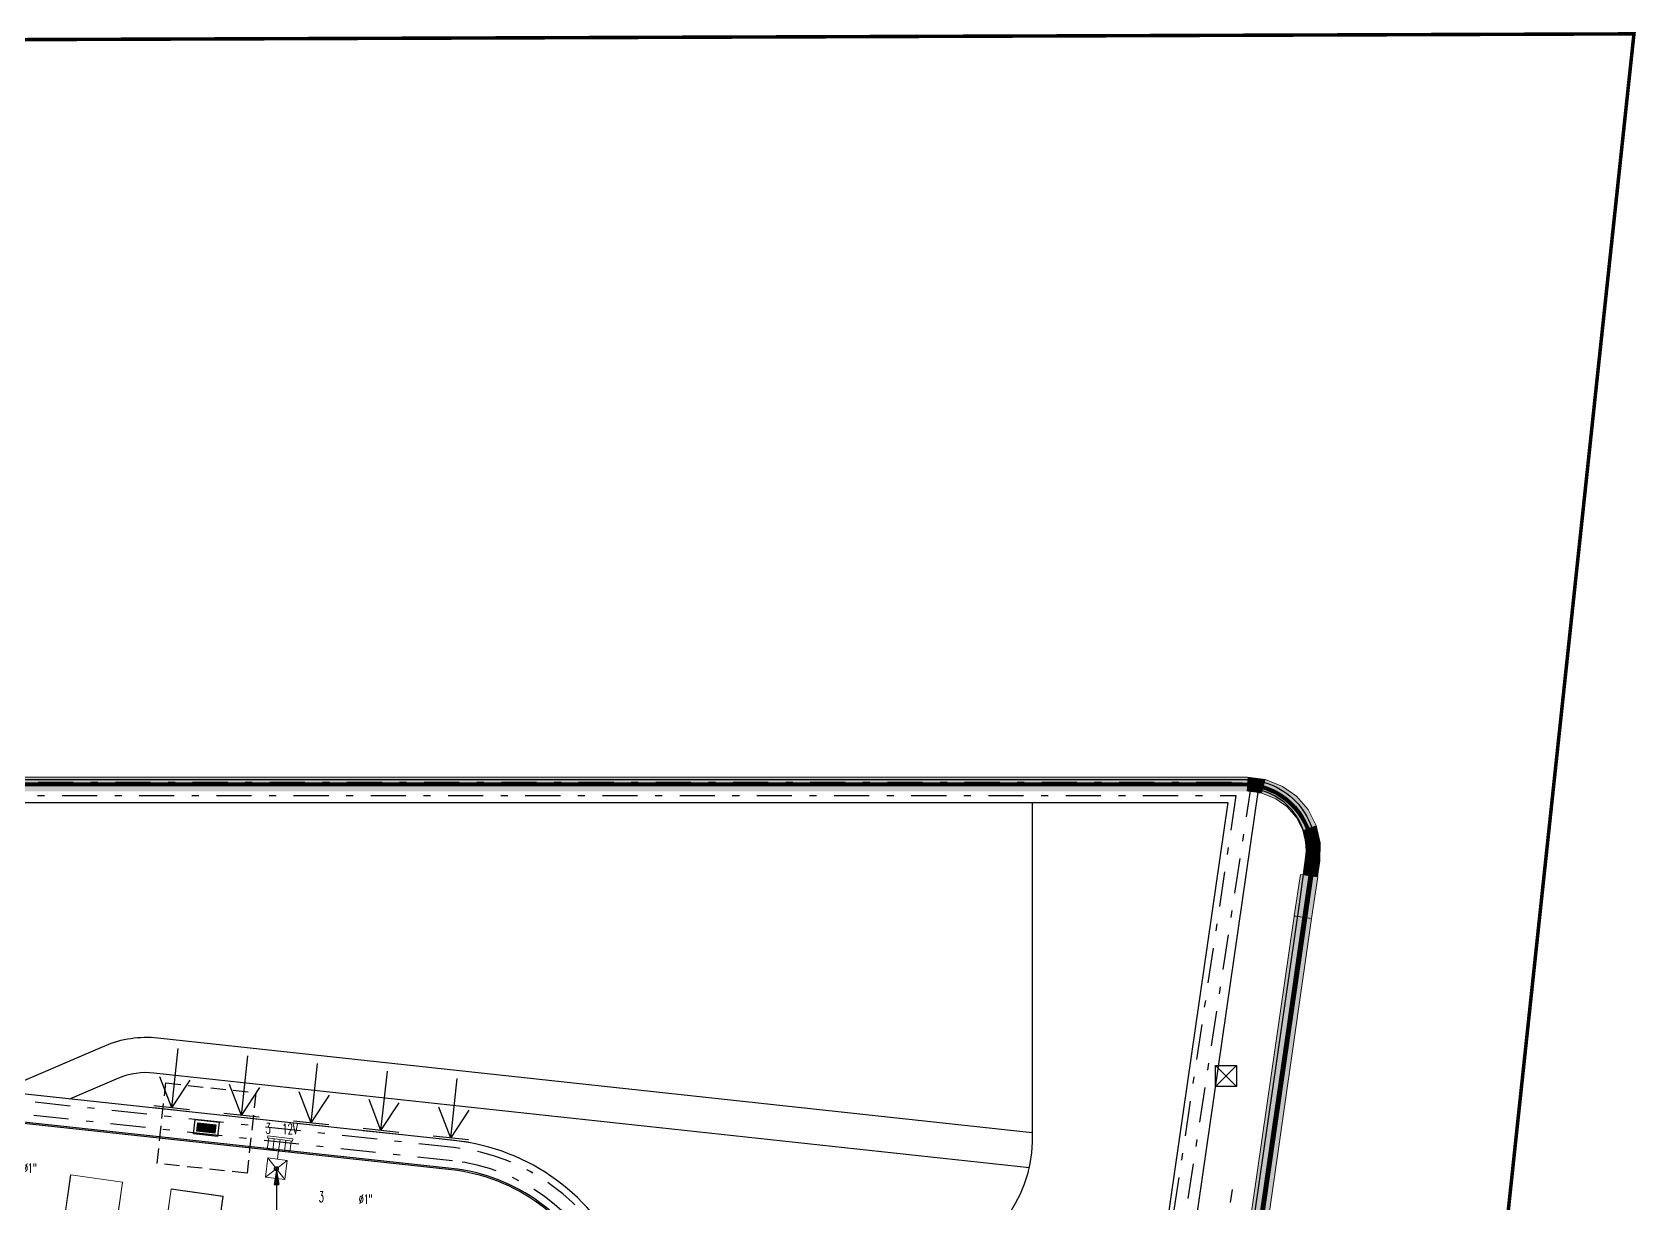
# Model space of a CAD drawing. Extents: x -14.2 to 52.3, y 3.7 to 90.9.
# Drawn here: x 29.48 to 52.33, y 36.72 to 53.4 of the extents above; entities that cross this region are included whole.
import ezdxf
from ezdxf.enums import TextEntityAlignment as Align

# ---------------------------------------------------------------- set-up
doc = ezdxf.new("R2010")
doc.units = 0
for name, pattern in [('DASHDOT', [1, 0.5, -0.25, 0, -0.25]), ('limpo_PINI-PSG-PE-0102-LAZ-R00$0$DASHDOT', [1, 0.5, -0.25, 0, -0.25]), ('limpo_PINI-PSG-PE-0102-LAZ-R00$0$HIDDEN', [0.375, 0.25, -0.125]), ('limpo_PINI-PSG-PE-0102-LAZ-R00$0$TELEFONE_TETO', [1.04, 0.6, -0.1, 0.07, -0.1, 0.07, -0.1])]:
    doc.linetypes.add(name, pattern=pattern)
for name, color, linetype in [('CONTROL', 15, 'DASHDOT'), ('limpo_PINI-PSG-PE-0102-LAZ-R00$0$E-TOMADAS', 1, 'Continuous'), ('limpo_PINI-PSG-PE-0102-LAZ-R00$0$INDICACAO_CIRCUITO_FIA', 253, 'Continuous'), ('limpo_PINI-PSG-PE-0102-LAZ-R00$0$INDICACAO_DIAM_TUBULACAO', 253, 'Continuous'), ('limpo_PINI-PSG-PE-0102-LAZ-R00$0$LUMINÁRIAS', 1, 'Continuous'), ('limpo_PINI-PSG-PE-0102-LAZ-R00$0$PA_EQUI', 1, 'Continuous'), ('limpo_PINI-PSG-PE-0102-LAZ-R00$0$PA_EXTE_1', 1, 'Continuous'), ('limpo_PINI-PSG-PE-0102-LAZ-R00$0$PA_EXTE_2', 2, 'Continuous'), ('limpo_PINI-PSG-PE-0102-LAZ-R00$0$PA_EXTE_3', 3, 'Continuous'), ('limpo_PINI-PSG-PE-0102-LAZ-R00$0$PA_HIDR', 162, 'Continuous'), ('limpo_PINI-PSG-PE-0102-LAZ-R00$0$PA_INST_HIDR', 162, 'Continuous'), ('limpo_PINI-PSG-PE-0102-LAZ-R00$0$PA_LIMI_TER', 32, 'limpo_PINI-PSG-PE-0102-LAZ-R00$0$DASHDOT'), ('limpo_PINI-PSG-PE-0102-LAZ-R00$0$PA_MOBI', 1, 'Continuous'), ('limpo_PINI-PSG-PE-0102-LAZ-R00$0$PA_PROJ_I', 2, 'limpo_PINI-PSG-PE-0102-LAZ-R00$0$DASHDOT'), ('limpo_PINI-PSG-PE-0102-LAZ-R00$0$QUADROS', 1, 'Continuous'), ('limpo_PINI-PSG-PE-0102-LAZ-R00$0$XR_ARQT', 7, 'Continuous'), ('limpo_PINI-PSG-PE-0102-LAZ-R00$0$XR_ELET', 31, 'Continuous'), ('XR_ARQT', 7, 'Continuous')]:
    doc.layers.add(name, color=color, linetype=linetype)
for name, color, linetype, lineweight in [('limpo_PINI-PSG-PE-0102-LAZ-R00$0$A-GLAZ-CURT', 52, 'Continuous', 5), ('limpo_PINI-PSG-PE-0102-LAZ-R00$0$A-WALL', 1, 'Continuous', 5), ('limpo_PINI-PSG-PE-0102-LAZ-R00$0$S-BEAM', 12, 'Continuous', 5), ('limpo_PINI-PSG-PE-0102-LAZ-R00$0$S-COLS', 52, 'Continuous', 5)]:
    doc.layers.add(name, color=color, linetype=linetype, lineweight=lineweight)
doc.layers.add('limpo_PINI-PSG-PE-0102-LAZ-R00$0$PA_VIEW', color=1, linetype='Continuous', plot=False)
doc.styles.add('limpo_PINI-PSG-PE-0102-LAZ-R00$0$RomanS', font='romans__.ttf', dxfattribs={"width": 1.25, "height": 0.0375})

# ---------------------------------------------------------------- blocks, each defined once
blk = doc.blocks.new('limpo_PINI-PSG-PE-0102-LAZ-R00$0$SBEHJAT5')
for p, q in [((0, 2.54), (0, -2.54)), ((0.3, 2.54), (0.3, -2.54)), ((0.3, 0), (4.51, 2.17)), ((0.3, 0), (8.81, 0)), ((0.3, 0), (4.51, -2.17))]:
    blk.add_line(p, q)
blk = doc.blocks.new('limpo_PINI-PSG-PE-0102-LAZ-R00$0$A$C40715196')
at = {"lineweight": 13}
for points in [[(0, 0), (-0.2, 0), (-0.3, 0)], [(-0.3, -74.4), (-0.3, 0)], [(0, 0), (0, 0.2), (0, 0.3)], [(0, 0.3), (136.4, 0.3)], [(136.4, 0), (0, 0)], [(0, 0), (0, -74.4)], [(136.4, 0.3), (136.6, 0.2), (136.6, 0)], [(136.4, 0.3), (136.4, 0.2), (136.4, 0)], [(136.4, 0.3), (138.3, 0.3)], [(136.6, 0), (136.5, 0), (136.4, 0)], [(136.4, -74.4), (136.4, 0)], [(138.6, 0), (136.6, 0)], [(136.6, 0), (136.6, -74.4)], [(138.3, 0.3), (138.5, 0.2), (138.6, 0)], [(138.3, 0.3), (142.5, 0.3)], [(142.2, 0), (138.6, 0)], [(138.6, 0), (138.6, 0), (138.6, 0)], [(138.6, -74.4), (138.6, 0)], [(138.6, -74.4), (138.6, 0)], [(142.2, 0), (142.2, 0), (142.3, 0)], [(142.2, 0), (142.2, -74.4)], [(142.3, 0), (142.3, 0.2), (142.5, 0.3)], [(144.2, 0), (142.3, 0)], [(142.3, 0), (142.3, -74.4)], [(142.5, 0.3), (144.5, 0.3)], [(144.2, 0), (144.3, 0.2), (144.5, 0.3)], [(144.2, 0), (144.3, 0), (144.5, 0)], [(144.2, -74.4), (144.2, 0)], [(144.5, 0), (144.5, 0.2), (144.5, 0.3)], [(144.5, 0.3), (209.4, 0.3)], [(144.5, 0), (144.5, -74.4)], [(209.4, 0), (144.5, 0)], [(209.4, 0.3), (209.4, 0.2), (209.4, 0)], [(209.4, 0), (209.6, 0), (209.7, 0)], [(209.4, -74.4), (209.4, 0)], [(209.7, 0), (209.7, -74.4)], [(140.5, -1.2), (140.6, -0.9), (140.8, -0.7), (141.1, -0.6)], [(140.5, -1.2), (140.7, -1.2), (140.8, -1.2)], [(140.5, -73.2), (140.5, -1.2)], [(141.1, -0.8), (140.9, -0.8), (140.8, -1), (140.8, -1.2)], [(141.7, -2.5), (140.8, -1.2)], [(140.8, -1.2), (140.8, -73.2)], [(141.1, -0.6), (141.1, -0.7), (141.1, -0.8)], [(141.1, -0.6), (142.2, -0.6)], [(142.2, -0.8), (141.1, -0.8)], [(141.1, -0.8), (141.9, -1.9)], [(141.2, -14.4), (141.2, -14), (141.4, -13.6), (141.7, -13.5)], [(141.2, -14.4), (141.2, -14.3), (141.2, -14.3), (141.2, -14.2), (141.2, -14.2), (141.2, -14.1), (141.3, -14.1), (141.3, -14), (141.3, -14), (141.3, -13.9), (141.4, -13.9), (141.4, -13.9), (141.4, -13.8), (141.4, -13.8), (141.4, -13.8), (141.5, -13.8), (141.5, -13.8), (141.5, -13.8), (141.5, -13.8)], [(141.7, -14.3), (141.2, -14.3)], [(141.2, -14.3), (141.4, -14.3)], [(141.2, -14.4), (141.2, -14.4), (141.2, -14.4)], [(141.2, -24.2), (141.2, -14.4)], [(141.2, -24.2), (141.2, -14.4)], [(141.6, -14.5), (141.2, -14.6)], [(141.6, -14.5), (141.5, -14.4), (141.4, -14.3)], [(141.4, -14.3), (141.7, -14.3)], [(141.5, -13.8), (141.6, -13.7), (141.7, -13.6)], [(141.7, -13.8), (141.5, -13.8)], [(141.7, -14.5), (141.6, -14.5)], [(141.6, -24), (141.6, -14.5)], [(141.7, -2.1), (141.8, -2.1), (142, -2.1)], [(141.7, -2.1), (141.7, -72.3)], [(142, -1.8), (142, -1.9), (142, -2.1)], [(142.2, -1.8), (142, -1.8)], [(142.2, -2.1), (142, -2.1)], [(142, -2.1), (142, -72.3)], [(141.2, -24), (141.6, -24)], [(141.2, -24.2), (141.2, -24.2), (141.2, -24.2)], [(141.2, -24.2), (141.7, -24.2)], [(141.7, -25), (141.4, -24.9), (141.2, -24.6), (141.2, -24.2)], [(141.4, -24.2), (141.2, -24.2)], [(141.5, -24.7), (141.5, -24.7), (141.5, -24.7), (141.4, -24.7), (141.4, -24.7), (141.4, -24.7), (141.4, -24.7), (141.4, -24.6), (141.3, -24.6), (141.3, -24.6), (141.3, -24.5), (141.3, -24.5), (141.3, -24.4), (141.2, -24.4), (141.2, -24.3), (141.2, -24.3), (141.2, -24.2), (141.2, -24.2), (141.2, -24.2)], [(141.2, -28.7), (141.2, -28.3), (141.4, -28), (141.7, -27.9)], [(141.2, -28.7), (141.2, -28.7), (141.2, -28.7), (141.2, -28.6), (141.2, -28.6), (141.2, -28.5), (141.3, -28.5), (141.3, -28.4), (141.3, -28.4), (141.3, -28.3), (141.4, -28.3), (141.4, -28.2), (141.4, -28.2), (141.4, -28.2), (141.4, -28.2), (141.5, -28.2), (141.5, -28.2), (141.5, -28.2), (141.5, -28.2)], [(141.2, -28.7), (141.2, -28.7), (141.2, -28.7)], [(141.7, -28.7), (141.2, -28.7)], [(141.2, -45.7), (141.2, -28.7)], [(141.2, -45.7), (141.2, -28.7)], [(141.2, -45.7), (141.2, -45.7), (141.2, -45.7)], [(141.7, -45.7), (141.2, -45.7)], [(141.2, -45.7), (141.2, -46.1), (141.4, -46.4), (141.7, -46.5)], [(141.5, -46.2), (141.5, -46.2), (141.5, -46.2), (141.4, -46.2), (141.4, -46.2), (141.4, -46.2), (141.4, -46.2), (141.4, -46.1), (141.3, -46.1), (141.3, -46.1), (141.3, -46), (141.3, -46), (141.3, -45.9), (141.2, -45.9), (141.2, -45.8), (141.2, -45.8), (141.2, -45.7), (141.2, -45.7), (141.2, -45.7)], [(141.4, -24.2), (141.5, -24.1), (141.6, -24)], [(141.7, -24.2), (141.4, -24.2)], [(141.7, -24.9), (141.6, -24.8), (141.5, -24.7)], [(141.5, -24.7), (141.7, -24.7)], [(141.5, -28.2), (141.6, -28.1), (141.7, -28)], [(141.7, -28.2), (141.5, -28.2)], [(141.6, -24), (141.7, -24)], [(141.7, -49.4), (141.4, -49.5), (141.2, -49.8), (141.2, -50.2)], [(141.2, -50.2), (141.2, -50.2), (141.2, -50.2), (141.2, -50.1), (141.2, -50.1), (141.2, -50), (141.3, -50), (141.3, -49.9), (141.3, -49.9), (141.3, -49.8), (141.4, -49.8), (141.4, -49.8), (141.4, -49.7), (141.4, -49.7), (141.4, -49.7), (141.5, -49.7), (141.5, -49.7), (141.5, -49.7), (141.5, -49.7)], [(141.2, -50.2), (141.2, -50.2), (141.2, -50.2)], [(141.2, -50.2), (141.7, -50.2)], [(141.2, -50.2), (141.2, -60)], [(141.4, -50.2), (141.2, -50.2)], [(141.2, -60), (141.2, -50.2)], [(141.2, -50.4), (141.6, -50.4)], [(141.6, -59.9), (141.2, -59.8)], [(141.2, -60), (141.2, -60), (141.2, -60)], [(141.2, -60), (141.2, -60.4), (141.4, -60.8), (141.7, -60.9)], [(141.5, -60.6), (141.5, -60.6), (141.5, -60.6), (141.4, -60.6), (141.4, -60.6), (141.4, -60.6), (141.4, -60.5), (141.4, -60.5), (141.3, -60.5), (141.3, -60.4), (141.3, -60.4), (141.3, -60.4), (141.3, -60.3), (141.2, -60.2), (141.2, -60.2), (141.2, -60.1), (141.2, -60.1), (141.2, -60.1), (141.2, -60)], [(141.7, -60.1), (141.2, -60.1)], [(141.2, -60.1), (141.4, -60.1)], [(141.4, -50.2), (141.5, -50.3), (141.6, -50.4)], [(141.7, -50.2), (141.4, -50.2)], [(141.6, -59.9), (141.5, -60), (141.4, -60.1)], [(141.4, -60.1), (141.7, -60.1)], [(141.5, -46.2), (141.6, -46.3), (141.7, -46.4)], [(141.7, -46.2), (141.5, -46.2)], [(141.7, -49.5), (141.6, -49.6), (141.5, -49.7)], [(141.5, -49.7), (141.7, -49.7)], [(141.5, -60.6), (141.6, -60.7), (141.7, -60.8)], [(141.7, -60.6), (141.5, -60.6)], [(141.6, -50.4), (141.7, -50.4)], [(141.6, -50.4), (141.6, -59.9)], [(141.7, -59.9), (141.6, -59.9)], [(0, -74.4), (-0.2, -74.4), (-0.3, -74.4)], [(0, -74.7), (0, -74.6), (0, -74.4)], [(0, -74.4), (136.4, -74.4)], [(136.4, -74.7), (0, -74.7)], [(136.6, -74.4), (136.6, -74.6), (136.4, -74.7)], [(136.4, -74.4), (136.4, -74.6), (136.4, -74.7)], [(136.6, -74.4), (136.5, -74.4), (136.4, -74.4)], [(138.3, -74.7), (136.4, -74.7)], [(136.6, -74.4), (138.6, -74.4)], [(138.6, -74.4), (138.5, -74.6), (138.3, -74.7)], [(138.3, -74.7), (142.5, -74.7)], [(142.2, -74.4), (138.6, -74.4)], [(138.6, -74.4), (138.6, -74.4), (138.6, -74.4)], [(140.5, -73.2), (140.7, -73.2), (140.8, -73.2)], [(140.5, -73.2), (140.6, -73.5), (140.8, -73.7), (141.1, -73.8)], [(141.7, -71.9), (140.8, -73.2)], [(141.1, -73.6), (140.9, -73.6), (140.8, -73.4), (140.8, -73.2)], [(141.1, -73.6), (141.9, -72.5)], [(141.1, -73.8), (141.1, -73.7), (141.1, -73.6)], [(142.2, -73.6), (141.1, -73.6)], [(141.1, -73.8), (142.2, -73.8)], [(141.7, -72.3), (141.8, -72.3), (142, -72.3)], [(142, -72.6), (142, -72.5), (142, -72.3)], [(142.2, -72.3), (142, -72.3)], [(142, -72.6), (142.2, -72.6)], [(142.2, -74.4), (142.2, -74.4), (142.3, -74.4)], [(142.5, -74.7), (142.3, -74.6), (142.3, -74.4)], [(142.3, -74.4), (144.2, -74.4)], [(144.5, -74.7), (142.5, -74.7)], [(144.2, -74.4), (144.3, -74.4), (144.5, -74.4)], [(144.5, -74.7), (144.3, -74.6), (144.2, -74.4)], [(144.5, -74.7), (144.5, -74.6), (144.5, -74.4)], [(144.5, -74.4), (209.4, -74.4)], [(209.4, -74.7), (144.5, -74.7)], [(209.4, -74.4), (209.6, -74.4), (209.7, -74.4)], [(209.4, -74.4), (209.4, -74.6), (209.4, -74.7)]]:
    blk.add_lwpolyline(points, dxfattribs=at)
for points in [[(0, 0.3), (-0.2, 0.3), (-0.3, 0.2), (-0.3, 0)], [(138.6, 0), (138.6, 0.2), (138.5, 0.3), (138.3, 0.3)], [(142.5, 0.3), (142.4, 0.3), (142.2, 0.2), (142.2, 0)], [(209.7, 0), (209.7, 0.2), (209.6, 0.3), (209.4, 0.3)], [(142, -1.8), (141.8, -1.8), (141.7, -2), (141.7, -2.1)], [(-0.3, -74.4), (-0.3, -74.6), (-0.2, -74.7), (0, -74.7)], [(138.3, -74.7), (138.5, -74.7), (138.6, -74.6), (138.6, -74.4)], [(141.7, -72.3), (141.7, -72.4), (141.8, -72.6), (142, -72.6)], [(142.2, -74.4), (142.2, -74.6), (142.4, -74.7), (142.5, -74.7)], [(209.4, -74.7), (209.6, -74.7), (209.7, -74.6), (209.7, -74.4)]]:
    blk.add_open_spline(points, degree=3, dxfattribs=at)
blk = doc.blocks.new('limpo_PINI-PSG-PE-0102-LAZ-R00$0$PINI-EST-PE-1101-TQR-R20_rvt-1-5PPE_008_LAZER__P_A_0_09_')
at = {"layer": 'limpo_PINI-PSG-PE-0102-LAZ-R00$0$S-BEAM'}
h = blk.add_hatch(color=50, dxfattribs=at)
h.paths.add_polyline_path([(36620, 18460), (37086, 18460), (37086, 18537), (-15140, 18537), (-15238, 18533), (-15331, 18494), (-15322, 18464), (-15335, 18460), (-6270, 18460), (-6270, 18503), (-6220, 18503), (-6220, 18460), (32600, 18460)])
h.paths.add_polyline_path([(-15199, 18550), (-15129, 18552), (-15151, 18552), (-15199, 18550)])
h.paths.add_polyline_path([(37073, 18582), (37086, 18582), (37086, 18660), (-14942, 18660), (-15123, 18582), (36620, 18582)])
h = blk.add_hatch(color=50, dxfattribs=at)
h.paths.add_polyline_path([(37086, 18460), (38382, 18460), (38387, 18534), (38323, 18537), (37086, 18537)])
h.paths.add_polyline_path([(38387, 18549), (38387, 18549), (38323, 18553), (38323, 18552), (38382, 18549)])
h.paths.add_polyline_path([(38389, 18579), (38395, 18660), (37086, 18660), (37086, 18582), (38323, 18582), (38382, 18579)])
h = blk.add_hatch(color=50, dxfattribs=at)
h.paths.add_polyline_path([(38598, 18432), (38613, 18492), (38534, 18514), (38433, 18531), (38387, 18534), (38382, 18460), (38538, 18440)])
h.paths.add_polyline_path([(38617, 18507), (38617, 18507), (38538, 18529), (38433, 18546), (38436, 18546), (38548, 18526), (38603, 18511)])
h.paths.add_polyline_path([(38625, 18536), (38649, 18627), (38395, 18660), (38389, 18579), (38436, 18576), (38541, 18559), (38604, 18542)])
h = blk.add_hatch(color=50, dxfattribs=at)
h.paths.add_polyline_path([(38796, 18353), (38822, 18400), (38749, 18440), (38647, 18482), (38613, 18492), (38598, 18432), (38755, 18369)])
h.paths.add_polyline_path([(38829, 18413), (38829, 18413), (38749, 18456), (38647, 18498), (38657, 18494), (38762, 18450), (38779, 18440)])
h.paths.add_polyline_path([(38843, 18440), (38892, 18530), (38649, 18627), (38625, 18536), (38637, 18533), (38736, 18496), (38831, 18448), (38843, 18440)])
h = blk.add_hatch(color=50, dxfattribs=at)
h.paths.add_polyline_path([(38954, 18242), (38985, 18277), (38933, 18324), (38839, 18390), (38821, 18400), (38796, 18353), (38953, 18243)])
h.paths.add_polyline_path([(38996, 18288), (38996, 18288), (38944, 18335), (38853, 18400), (38853, 18400), (38944, 18335), (38965, 18316)])
h.paths.add_polyline_path([(39016, 18311), (39089, 18392), (38892, 18530), (38843, 18440), (38924, 18387), (39003, 18324), (39011, 18316)])
h = blk.add_hatch(color=50, dxfattribs=at)
h.paths.add_polyline_path([(39089, 18087), (39127, 18113), (39089, 18167), (39016, 18250), (38985, 18277), (38954, 18242), (39079, 18099)])
h.paths.add_polyline_path([(39140, 18122), (39140, 18122), (39101, 18177), (39027, 18260), (39027, 18260), (39101, 18177), (39132, 18133)])
h.paths.add_polyline_path([(39165, 18139), (39256, 18200), (39089, 18392), (39016, 18311), (39079, 18249), (39146, 18167), (39153, 18157)])
h = blk.add_hatch(color=50, dxfattribs=at)
h.paths.add_polyline_path([(39181, 17905), (39229, 17923), (39202, 17988), (39152, 18079), (39127, 18113), (39089, 18087), (39178, 17911)])
h.paths.add_polyline_path([(39244, 17928), (39244, 17928), (39215, 17994), (39165, 18086), (39165, 18086), (39222, 17981), (39232, 17955)])
h.paths.add_polyline_path([(39272, 17938), (39370, 17974), (39256, 18200), (39165, 18138), (39205, 18077), (39254, 17985), (39261, 17965)])
h = blk.add_hatch(color=50, dxfattribs=at)
h.paths.add_polyline_path([(39227, 17704), (39288, 17711), (39275, 17780), (39245, 17884), (39229, 17923), (39181, 17905), (39211, 17773)])
h.paths.add_polyline_path([(39303, 17712), (39303, 17712), (39291, 17780), (39259, 17889), (39263, 17880), (39292, 17773)])
h.paths.add_polyline_path([(39333, 17715), (39428, 17725), (39370, 17974), (39272, 17938), (39293, 17886), (39322, 17776), (39323, 17773)])
h = blk.add_hatch(color=50, dxfattribs=at)
h.paths.add_polyline_path([(39422, 17470), (39428, 17725), (39333, 17715), (39338, 17688), (39345, 17598), (39344, 17502), (39341, 17476), (39344, 17476)])
h.paths.add_polyline_path([(39312, 17479), (39314, 17509), (39314, 17606), (39306, 17694), (39308, 17686), (39315, 17598), (39314, 17502), (39312, 17479)])
h.paths.add_polyline_path([(39297, 17480), (39300, 17509), (39300, 17605), (39292, 17691), (39288, 17711), (39227, 17704), (39223, 17486), (39291, 17481)])
h = blk.add_hatch(color=50, dxfattribs=at)
h.paths.add_polyline_path([(39389, 17242), (39422, 17470), (39341, 17476), (39335, 17414), (39312, 17253), (39344, 17249)])
h.paths.add_polyline_path([(39282, 17258), (39306, 17420), (39305, 17416), (39282, 17258)])
h.paths.add_polyline_path([(39268, 17260), (39290, 17418), (39213, 17418), (39191, 17271)])
h.paths.add_polyline_path([(39290, 17418), (39291, 17420), (39297, 17480), (39223, 17486), (39213, 17418), (39290, 17418)])
h = blk.add_hatch(color=10, dxfattribs=at)
h.paths.add_polyline_path([(37780, 6075), (39307, 16647), (39226, 16659), (37699, 6087), (37727, 6083)])
h.paths.add_polyline_path([(37655, 6093), (39182, 16665), (39060, 16683), (37533, 6111), (37533, 6111)])
at = {"layer": 'limpo_PINI-PSG-PE-0102-LAZ-R00$0$S-COLS'}
h = blk.add_hatch(color=10, dxfattribs=at)
h.paths.add_polyline_path([(39307, 16648), (39393, 17242), (39312, 17253), (39226, 16660), (39306, 16648)])
h.paths.add_polyline_path([(39182, 16666), (39268, 17260), (39146, 17277), (39060, 16684), (39142, 16672)])
at = {"layer": 'limpo_PINI-PSG-PE-0102-LAZ-R00$0$S-BEAM', "color": 55, "lineweight": 18}
for p, q in [((37086, 18660), (-14942, 18660)), ((38395, 18660), (37086, 18660)), ((38649, 18627), (38395, 18660)), ((38892, 18530), (38649, 18627)), ((39089, 18392), (38892, 18530)), ((38538, 18440), (38598, 18432)), ((38598, 18432), (38796, 18353)), ((38796, 18353), (38954, 18242)), ((39256, 18200), (39089, 18392)), ((38954, 18242), (39089, 18087)), ((39089, 18087), (39181, 17905)), ((39370, 17974), (39256, 18200)), ((39181, 17905), (39227, 17704)), ((39428, 17725), (39370, 17974)), ((39227, 17704), (39223, 17486)), ((39422, 17470), (39428, 17725)), ((39223, 17486), (39191, 17271)), ((39389, 17242), (39422, 17470)), ((39191, 17271), (39268, 17260)), ((39312, 17253), (39389, 17242)), ((39060, 16683), (37533, 6111)), ((39182, 16665), (39060, 16683)), ((37780, 6075), (39307, 16647)), ((39307, 16647), (39226, 16659))]:
    blk.add_line(p, q, dxfattribs=at)
at = {"layer": 'limpo_PINI-PSG-PE-0102-LAZ-R00$0$S-COLS', "lineweight": 18}
for p, q in [((39060, 16684), (39146, 17277)), ((39060, 16684), (39146, 17277)), ((39060, 16684), (39146, 17277)), ((39060, 16684), (39146, 17277)), ((39146, 17277), (39393, 17242)), ((39146, 17277), (39393, 17242)), ((39146, 17277), (39393, 17242)), ((39146, 17277), (39393, 17242)), ((39393, 17242), (39307, 16648)), ((39393, 17242), (39307, 16648)), ((39393, 17242), (39307, 16648)), ((39393, 17242), (39307, 16648)), ((39307, 16648), (39060, 16684)), ((39307, 16648), (39060, 16684)), ((39307, 16648), (39060, 16684)), ((39307, 16648), (39060, 16684))]:
    blk.add_line(p, q, dxfattribs=at)
blk = doc.blocks.new('limpo_PINI-PSG-PE-0102-LAZ-R00$0$Parede básica _ DAA_GDC_VID_INFTY - ___-2043475-5PPE_008_LAZER__P_A_0_09_')
at = {"layer": 'limpo_PINI-PSG-PE-0102-LAZ-R00$0$A-WALL'}
for p, q in [((20823, 18568), (20823, 18582)), ((20823, 18582), (22073, 18582)), ((20823, 18537), (20823, 18552)), ((20823, 18537), (22073, 18537)), ((22073, 18582), (22073, 18568)), ((22073, 18552), (22073, 18537))]:
    blk.add_line(p, q, dxfattribs=at)
blk = doc.blocks.new('limpo_PINI-PSG-PE-0102-LAZ-R00$0$Parede básica _ DAA_GDC_VID_INFTY - ___-2043476-5PPE_008_LAZER__P_A_0_09_')
at = {"layer": 'limpo_PINI-PSG-PE-0102-LAZ-R00$0$A-WALL'}
for p, q in [((22073, 18568), (22073, 18582)), ((22073, 18582), (23323, 18582)), ((22073, 18537), (22073, 18552)), ((22073, 18537), (23323, 18537)), ((23323, 18582), (23323, 18568)), ((23323, 18552), (23323, 18537))]:
    blk.add_line(p, q, dxfattribs=at)
blk = doc.blocks.new('limpo_PINI-PSG-PE-0102-LAZ-R00$0$Parede básica _ DAA_GDC_VID_INFTY - ___-2043477-5PPE_008_LAZER__P_A_0_09_')
at = {"layer": 'limpo_PINI-PSG-PE-0102-LAZ-R00$0$A-WALL'}
for p, q in [((23323, 18568), (23323, 18582)), ((23323, 18582), (24573, 18582)), ((23323, 18537), (23323, 18552)), ((23323, 18537), (24573, 18537)), ((24573, 18582), (24573, 18568)), ((24573, 18552), (24573, 18537))]:
    blk.add_line(p, q, dxfattribs=at)
blk = doc.blocks.new('limpo_PINI-PSG-PE-0102-LAZ-R00$0$Parede básica _ DAA_GDC_VID_INFTY - ___-2043478-5PPE_008_LAZER__P_A_0_09_')
at = {"layer": 'limpo_PINI-PSG-PE-0102-LAZ-R00$0$A-WALL'}
for p, q in [((24573, 18568), (24573, 18582)), ((24573, 18582), (25823, 18582)), ((24573, 18537), (24573, 18552)), ((24573, 18537), (25823, 18537)), ((25823, 18582), (25823, 18568)), ((25823, 18552), (25823, 18537))]:
    blk.add_line(p, q, dxfattribs=at)
blk = doc.blocks.new('limpo_PINI-PSG-PE-0102-LAZ-R00$0$Parede básica _ DAA_GDC_VID_INFTY - ___-2043479-5PPE_008_LAZER__P_A_0_09_')
at = {"layer": 'limpo_PINI-PSG-PE-0102-LAZ-R00$0$A-WALL'}
for p, q in [((25823, 18568), (25823, 18582)), ((25823, 18582), (27073, 18582)), ((25823, 18537), (25823, 18552)), ((25823, 18537), (27073, 18537)), ((27073, 18582), (27073, 18568)), ((27073, 18552), (27073, 18537))]:
    blk.add_line(p, q, dxfattribs=at)
blk = doc.blocks.new('limpo_PINI-PSG-PE-0102-LAZ-R00$0$Parede básica _ DAA_GDC_VID_INFTY - ___-2043480-5PPE_008_LAZER__P_A_0_09_')
at = {"layer": 'limpo_PINI-PSG-PE-0102-LAZ-R00$0$A-WALL'}
for p, q in [((27073, 18568), (27073, 18582)), ((27073, 18582), (28323, 18582)), ((27073, 18537), (27073, 18552)), ((27073, 18537), (28323, 18537)), ((28323, 18582), (28323, 18568)), ((28323, 18552), (28323, 18537))]:
    blk.add_line(p, q, dxfattribs=at)
blk = doc.blocks.new('limpo_PINI-PSG-PE-0102-LAZ-R00$0$Parede básica _ DAA_GDC_VID_INFTY - ___-2043481-5PPE_008_LAZER__P_A_0_09_')
at = {"layer": 'limpo_PINI-PSG-PE-0102-LAZ-R00$0$A-WALL'}
for p, q in [((28323, 18568), (28323, 18582)), ((28323, 18582), (29573, 18582)), ((28323, 18537), (28323, 18552)), ((28323, 18537), (29573, 18537)), ((29573, 18582), (29573, 18568)), ((29573, 18552), (29573, 18537))]:
    blk.add_line(p, q, dxfattribs=at)
blk = doc.blocks.new('limpo_PINI-PSG-PE-0102-LAZ-R00$0$Parede básica _ DAA_GDC_VID_INFTY - ___-2043482-5PPE_008_LAZER__P_A_0_09_')
at = {"layer": 'limpo_PINI-PSG-PE-0102-LAZ-R00$0$A-WALL'}
for p, q in [((29573, 18568), (29573, 18582)), ((29573, 18582), (30823, 18582)), ((29573, 18537), (29573, 18552)), ((29573, 18537), (30823, 18537)), ((30823, 18582), (30823, 18568)), ((30823, 18552), (30823, 18537))]:
    blk.add_line(p, q, dxfattribs=at)
blk = doc.blocks.new('limpo_PINI-PSG-PE-0102-LAZ-R00$0$Parede básica _ DAA_GDC_VID_INFTY - ___-2043483-5PPE_008_LAZER__P_A_0_09_')
at = {"layer": 'limpo_PINI-PSG-PE-0102-LAZ-R00$0$A-WALL'}
for p, q in [((30823, 18568), (30823, 18582)), ((30823, 18582), (32073, 18582)), ((30823, 18537), (30823, 18552)), ((30823, 18537), (32073, 18537)), ((32073, 18582), (32073, 18568)), ((32073, 18552), (32073, 18537))]:
    blk.add_line(p, q, dxfattribs=at)
blk = doc.blocks.new('limpo_PINI-PSG-PE-0102-LAZ-R00$0$Parede básica _ DAA_GDC_VID_INFTY - ___-2043484-5PPE_008_LAZER__P_A_0_09_')
at = {"layer": 'limpo_PINI-PSG-PE-0102-LAZ-R00$0$A-WALL'}
for p, q in [((32073, 18568), (32073, 18582)), ((32073, 18582), (33323, 18582)), ((32073, 18537), (32073, 18552)), ((32073, 18537), (33323, 18537)), ((33323, 18582), (33323, 18568)), ((33323, 18552), (33323, 18537))]:
    blk.add_line(p, q, dxfattribs=at)
blk = doc.blocks.new('limpo_PINI-PSG-PE-0102-LAZ-R00$0$Parede básica _ DAA_GDC_VID_INFTY - ___-2043485-5PPE_008_LAZER__P_A_0_09_')
at = {"layer": 'limpo_PINI-PSG-PE-0102-LAZ-R00$0$A-WALL'}
for p, q in [((33323, 18568), (33323, 18582)), ((33323, 18582), (34573, 18582)), ((33323, 18537), (33323, 18552)), ((33323, 18537), (34573, 18537)), ((34573, 18582), (34573, 18568)), ((34573, 18552), (34573, 18537))]:
    blk.add_line(p, q, dxfattribs=at)
blk = doc.blocks.new('limpo_PINI-PSG-PE-0102-LAZ-R00$0$Parede básica _ DAA_GDC_VID_INFTY - ___-2043486-5PPE_008_LAZER__P_A_0_09_')
at = {"layer": 'limpo_PINI-PSG-PE-0102-LAZ-R00$0$A-WALL'}
for p, q in [((34573, 18568), (34573, 18582)), ((34573, 18582), (35823, 18582)), ((34573, 18537), (34573, 18552)), ((34573, 18537), (35823, 18537)), ((35823, 18582), (35823, 18568)), ((35823, 18552), (35823, 18537))]:
    blk.add_line(p, q, dxfattribs=at)
blk = doc.blocks.new('limpo_PINI-PSG-PE-0102-LAZ-R00$0$Parede básica _ DAA_GDC_VID_INFTY - ___-2043487-5PPE_008_LAZER__P_A_0_09_')
at = {"layer": 'limpo_PINI-PSG-PE-0102-LAZ-R00$0$A-WALL'}
for p, q in [((35823, 18568), (35823, 18582)), ((35823, 18582), (37073, 18582)), ((35823, 18537), (35823, 18552)), ((35823, 18537), (37073, 18537)), ((37073, 18582), (37073, 18568)), ((37073, 18552), (37073, 18537))]:
    blk.add_line(p, q, dxfattribs=at)
blk = doc.blocks.new('limpo_PINI-PSG-PE-0102-LAZ-R00$0$Parede básica _ DAA_GDC_VID_INFTY - ___-2044056-5PPE_008_LAZER__P_A_0_09_')
at = {"layer": 'limpo_PINI-PSG-PE-0102-LAZ-R00$0$A-WALL'}
for p, q in [((38576, 12472), (38755, 13709)), ((38621, 12465), (38799, 13702)), ((38755, 13709), (38770, 13707)), ((38784, 13704), (38799, 13702)), ((38591, 12469), (38576, 12472)), ((38621, 12465), (38606, 12467))]:
    blk.add_line(p, q, dxfattribs=at)
blk = doc.blocks.new('limpo_PINI-PSG-PE-0102-LAZ-R00$0$Parede básica _ DAA_GDC_VID_INFTY - ___-2044057-5PPE_008_LAZER__P_A_0_09_')
at = {"layer": 'limpo_PINI-PSG-PE-0102-LAZ-R00$0$A-WALL'}
for p, q in [((38755, 13709), (38933, 14946)), ((38799, 13702), (38978, 14940)), ((38933, 14946), (38948, 14944)), ((38963, 14942), (38978, 14940)), ((38770, 13707), (38755, 13709)), ((38799, 13702), (38784, 13704))]:
    blk.add_line(p, q, dxfattribs=at)
blk = doc.blocks.new('limpo_PINI-PSG-PE-0102-LAZ-R00$0$Parede básica _ DAA_GDC_VID_INFTY - ___-2044058-5PPE_008_LAZER__P_A_0_09_')
at = {"layer": 'limpo_PINI-PSG-PE-0102-LAZ-R00$0$A-WALL'}
for p, q in [((38933, 14946), (39112, 16183)), ((38978, 14940), (39157, 16177)), ((39112, 16183), (39127, 16181)), ((39142, 16179), (39157, 16177)), ((38948, 14944), (38933, 14946)), ((38978, 14940), (38963, 14942))]:
    blk.add_line(p, q, dxfattribs=at)
blk = doc.blocks.new('limpo_PINI-PSG-PE-0102-LAZ-R00$0$Parede básica _ DAA_GDC_VID_INFTY - ___-2044059-5PPE_008_LAZER__P_A_0_09_')
at = {"layer": 'limpo_PINI-PSG-PE-0102-LAZ-R00$0$A-WALL'}
for p, q in [((39112, 16183), (39291, 17420)), ((39157, 16177), (39335, 17414)), ((39127, 16181), (39112, 16183)), ((39157, 16177), (39142, 16179))]:
    blk.add_line(p, q, dxfattribs=at)
blk = doc.blocks.new('limpo_PINI-PSG-PE-0102-LAZ-R00$0$Parede básica _ DAA_GDC_VID_INFTY - ___-2045096-5PPE_008_LAZER__P_A_0_09_')
at = {"layer": 'limpo_PINI-PSG-PE-0102-LAZ-R00$0$A-WALL'}
for p, q in [((39292, 17777), (39277, 17774)), ((39321, 17784), (39306, 17780))]:
    blk.add_line(p, q, dxfattribs=at)
for radius in [1022, 977]:
    blk.add_arc((38323, 17560), radius, 12.6356, 90, dxfattribs=at)
blk = doc.blocks.new('limpo_PINI-PSG-PE-0102-LAZ-R00$0$Parede básica _ DAA_GDC_VID_INFTY - ___-2045095-5PPE_008_LAZER__P_A_0_09_')
at = {"layer": 'limpo_PINI-PSG-PE-0102-LAZ-R00$0$A-WALL'}
for p, q in [((39277, 17774), (39292, 17777)), ((39306, 17780), (39321, 17784))]:
    blk.add_line(p, q, dxfattribs=at)
for radius in [977, 1022]:
    blk.add_arc((38323, 17560), radius, 351.7808, 12.6356, dxfattribs=at)
blk = doc.blocks.new('limpo_PINI-PSG-PE-0102-LAZ-R00$0$Parede básica _ DAA_GDC_VID_INFTY - ___-2045153-5PPE_008_LAZER__P_A_0_09_')
at = {"layer": 'limpo_PINI-PSG-PE-0102-LAZ-R00$0$A-WALL'}
for p, q in [((37073, 18568), (37073, 18582)), ((37073, 18582), (38323, 18582)), ((37073, 18537), (37073, 18552)), ((37073, 18537), (38323, 18537))]:
    blk.add_line(p, q, dxfattribs=at)
blk = doc.blocks.new('limpo_PINI-PSG-PE-0102-LAZ-R00$0$A$C745163c0')
at = {"layer": 'limpo_PINI-PSG-PE-0102-LAZ-R00$0$A-WALL', "color": 170, "lineweight": 40}
for p, q in [((16393, 21083), (8893, 21083)), ((11393, 21068), (23893, 21068)), ((16393, 21068), (16393, 21083)), ((23893, 21083), (16393, 21083)), ((17643, 21068), (17643, 21083)), ((18893, 21068), (18893, 21083)), ((20143, 21068), (20143, 21083)), ((21393, 21068), (21393, 21083)), ((22643, 21068), (22643, 21083)), ((23893, 21068), (23893, 21083)), ((28893, 21083), (23893, 21083)), ((23893, 21068), (28893, 21068)), ((25143, 21068), (25143, 21083)), ((26393, 21068), (26393, 21083)), ((27643, 21068), (27643, 21083)), ((28893, 21068), (28893, 21083)), ((32643, 21083), (28893, 21083)), ((28893, 21068), (32643, 21068)), ((30143, 21068), (30143, 21083)), ((31393, 21068), (31393, 21083)), ((33612, 20292), (33626, 20295)), ((33626, 19933), (32911, 14984)), ((32926, 14982), (33641, 19931)), ((33462, 18694), (33447, 18696)), ((33283, 17457), (33268, 17459)), ((33104, 16219), (33090, 16222))]:
    blk.add_line(p, q, dxfattribs=at)
for radius, start, end in [(1007, 12.6356, 90), (992, 12.6356, 90), (992, 351.7808, 12.6356), (1008, 351.7808, 12.6356)]:
    blk.add_arc((32643, 20075), radius, start, end, dxfattribs=at)
at = {"lineweight": 5}
blk.add_blockref('limpo_PINI-PSG-PE-0102-LAZ-R00$0$PINI-EST-PE-1101-TQR-R20_rvt-1-5PPE_008_LAZER__P_A_0_09_', (-5680, 2515), dxfattribs=at)
at = {"layer": 'limpo_PINI-PSG-PE-0102-LAZ-R00$0$A-GLAZ-CURT'}
for name in ['limpo_PINI-PSG-PE-0102-LAZ-R00$0$Parede básica _ DAA_GDC_VID_INFTY - ___-2043475-5PPE_008_LAZER__P_A_0_09_', 'limpo_PINI-PSG-PE-0102-LAZ-R00$0$Parede básica _ DAA_GDC_VID_INFTY - ___-2043476-5PPE_008_LAZER__P_A_0_09_', 'limpo_PINI-PSG-PE-0102-LAZ-R00$0$Parede básica _ DAA_GDC_VID_INFTY - ___-2043477-5PPE_008_LAZER__P_A_0_09_', 'limpo_PINI-PSG-PE-0102-LAZ-R00$0$Parede básica _ DAA_GDC_VID_INFTY - ___-2043478-5PPE_008_LAZER__P_A_0_09_', 'limpo_PINI-PSG-PE-0102-LAZ-R00$0$Parede básica _ DAA_GDC_VID_INFTY - ___-2043479-5PPE_008_LAZER__P_A_0_09_', 'limpo_PINI-PSG-PE-0102-LAZ-R00$0$Parede básica _ DAA_GDC_VID_INFTY - ___-2043480-5PPE_008_LAZER__P_A_0_09_', 'limpo_PINI-PSG-PE-0102-LAZ-R00$0$Parede básica _ DAA_GDC_VID_INFTY - ___-2043481-5PPE_008_LAZER__P_A_0_09_', 'limpo_PINI-PSG-PE-0102-LAZ-R00$0$Parede básica _ DAA_GDC_VID_INFTY - ___-2043482-5PPE_008_LAZER__P_A_0_09_', 'limpo_PINI-PSG-PE-0102-LAZ-R00$0$Parede básica _ DAA_GDC_VID_INFTY - ___-2043483-5PPE_008_LAZER__P_A_0_09_', 'limpo_PINI-PSG-PE-0102-LAZ-R00$0$Parede básica _ DAA_GDC_VID_INFTY - ___-2043484-5PPE_008_LAZER__P_A_0_09_', 'limpo_PINI-PSG-PE-0102-LAZ-R00$0$Parede básica _ DAA_GDC_VID_INFTY - ___-2043485-5PPE_008_LAZER__P_A_0_09_', 'limpo_PINI-PSG-PE-0102-LAZ-R00$0$Parede básica _ DAA_GDC_VID_INFTY - ___-2043486-5PPE_008_LAZER__P_A_0_09_', 'limpo_PINI-PSG-PE-0102-LAZ-R00$0$Parede básica _ DAA_GDC_VID_INFTY - ___-2043487-5PPE_008_LAZER__P_A_0_09_', 'limpo_PINI-PSG-PE-0102-LAZ-R00$0$Parede básica _ DAA_GDC_VID_INFTY - ___-2045153-5PPE_008_LAZER__P_A_0_09_', 'limpo_PINI-PSG-PE-0102-LAZ-R00$0$Parede básica _ DAA_GDC_VID_INFTY - ___-2045096-5PPE_008_LAZER__P_A_0_09_', 'limpo_PINI-PSG-PE-0102-LAZ-R00$0$Parede básica _ DAA_GDC_VID_INFTY - ___-2045095-5PPE_008_LAZER__P_A_0_09_', 'limpo_PINI-PSG-PE-0102-LAZ-R00$0$Parede básica _ DAA_GDC_VID_INFTY - ___-2044059-5PPE_008_LAZER__P_A_0_09_', 'limpo_PINI-PSG-PE-0102-LAZ-R00$0$Parede básica _ DAA_GDC_VID_INFTY - ___-2044058-5PPE_008_LAZER__P_A_0_09_', 'limpo_PINI-PSG-PE-0102-LAZ-R00$0$Parede básica _ DAA_GDC_VID_INFTY - ___-2044057-5PPE_008_LAZER__P_A_0_09_', 'limpo_PINI-PSG-PE-0102-LAZ-R00$0$Parede básica _ DAA_GDC_VID_INFTY - ___-2044056-5PPE_008_LAZER__P_A_0_09_']:
    blk.add_blockref(name, (-5680, 2515), dxfattribs=at)
blk = doc.blocks.new('*U383', base_point=(94.904, -15.615))
at = {"layer": 'limpo_PINI-PSG-PE-0102-LAZ-R00$0$E-TOMADAS', "lineweight": 0}
for p, q in [((94.345, -15.753), (94.345, -15.476)), ((94.345, -15.753), (94.622, -15.476)), ((94.345, -15.476), (94.622, -15.753)), ((94.345, -15.476), (94.622, -15.476)), ((94.622, -15.476), (94.622, -15.753)), ((94.742, -15.485), (94.742, -15.744)), ((94.742, -15.53), (94.904, -15.53)), ((94.904, -15.453), (94.774, -15.453)), ((94.904, -15.434), (94.904, -15.796)), ((94.936, -15.434), (94.904, -15.434)), ((94.936, -15.796), (94.936, -15.434)), ((94.622, -15.753), (94.345, -15.753)), ((94.622, -15.615), (94.742, -15.615)), ((94.742, -15.615), (94.904, -15.615)), ((94.742, -15.699), (94.904, -15.699)), ((94.774, -15.776), (94.904, -15.776)), ((94.904, -15.796), (94.936, -15.796))]:
    blk.add_line(p, q, dxfattribs=at)
for centre, start, end in [((94.774, -15.485), 90, 180), ((94.774, -15.744), 180, 270)]:
    blk.add_arc(centre, 0.0323, start, end, dxfattribs=at)
blk = doc.blocks.new('*U375')
blk.add_hatch(color=256).paths.add_polyline_path([(-0.017, -0.007), (-0.146, -0.041), (-0.128, -0.081)])
for p, q in [((-0.017, -0.007), (-0.799, -0.354)), ((-0.017, -0.007), (-0.146, -0.041)), ((-0.146, -0.041), (-0.128, -0.081)), ((-0.017, -0.007), (-0.128, -0.081))]:
    blk.add_line(p, q)
blk.add_circle((0, 0), 0.0182)
blk = doc.blocks.new('limpo_PINI-PSG-PE-0102-LAZ-R00$0$A$C1A297CD0')
at = {"layer": 'limpo_PINI-PSG-PE-0102-LAZ-R00$0$LUMINÁRIAS', "rotation": 82.82619278743259}
blk.add_blockref('*U383', (20.929, 16.015), dxfattribs=at)
at = {"layer": 'limpo_PINI-PSG-PE-0102-LAZ-R00$0$QUADROS', "linetype": 'limpo_PINI-PSG-PE-0102-LAZ-R00$0$TELEFONE_TETO', "xscale": 1.5, "yscale": 1.5, "zscale": 1.5, "rotation": 66.12379924662106}
blk.add_blockref('*U375', (20.877, 15.599), dxfattribs=at)
at = {"layer": 'limpo_PINI-PSG-PE-0102-LAZ-R00$0$INDICACAO_CIRCUITO_FIA', "style": 'limpo_PINI-PSG-PE-0102-LAZ-R00$0$RomanS', "width": 0.6}
for s, p in [('3', (20.759, 16.099)), ('12V', (21.071, 16.089)), ('3', (21.518, 15.124))]:
    blk.add_text(s, height=0.15, dxfattribs=at).set_placement(p, align=Align.CENTER)
at = {"layer": 'limpo_PINI-PSG-PE-0102-LAZ-R00$0$INDICACAO_DIAM_TUBULACAO', "style": 'limpo_PINI-PSG-PE-0102-LAZ-R00$0$RomanS', "width": 0.6}
for p in [(17.267, 15.539), (22.053, 15.097)]:
    blk.add_text('%%C1"', height=0.135, dxfattribs=at).set_placement(p)
blk = doc.blocks.new('limpo_PINI-PSG-PE-0102-LAZ-R00$0$A$C542bfc4c')
blk.add_blockref('limpo_PINI-PSG-PE-0102-LAZ-R00$0$A$C1A297CD0', (0, 0))
blk = doc.blocks.new('*U389', base_point=(106.669, -32.793))
for p, q in [((106.819, -32.643), (106.519, -32.943)), ((106.519, -32.643), (106.819, -32.943))]:
    blk.add_line(p, q)
blk.add_lwpolyline([(106.519, -32.943), (106.519, -32.643), (106.819, -32.643), (106.819, -32.943)], close=True)
blk = doc.blocks.new('limpo_PINI-PSG-PE-0102-LAZ-R00$0$A$Cf52f6f8c')
at = {"layer": 'limpo_PINI-PSG-PE-0102-LAZ-R00$0$QUADROS'}
blk.add_blockref('*U389', (34.408, 16.919), dxfattribs=at)
blk = doc.blocks.new('limpo_PINI-PSG-PE-0102-LAZ-R00$0$PLACA PROF PISO')
h = blk.add_hatch(color=10)
h.dxf.hatch_style = 1
h.paths.add_polyline_path([(157.356, -53.557), (157.356, -53.707), (157.426, -53.707), (157.426, -53.557)])
at = {"color": 10}
for points in [[(157.331, -53.532), (157.451, -53.532), (157.451, -53.732), (157.331, -53.732)], [(157.356, -53.557), (157.426, -53.557), (157.426, -53.707), (157.356, -53.707)]]:
    blk.add_lwpolyline(points, close=True, dxfattribs=at)
at = {"layer": 'limpo_PINI-PSG-PE-0102-LAZ-R00$0$PA_VIEW', "color": 252, "linetype": 'limpo_PINI-PSG-PE-0102-LAZ-R00$0$HIDDEN', "ltscale": 0.5}
blk.add_lwpolyline([(157.726, -54.007), (157.056, -54.007), (157.056, -53.257), (157.726, -53.257)], close=True, dxfattribs=at)
blk = doc.blocks.new('limpo_PINI-PSG-PE-0102-LAZ-R00')
at = {"layer": 'limpo_PINI-PSG-PE-0102-LAZ-R00$0$XR_ARQT', "xscale": 0.001000000000038553, "yscale": 0.001000000000038553, "zscale": 0.001000000000038553}
blk.add_blockref('limpo_PINI-PSG-PE-0102-LAZ-R00$0$A$C745163c0', (14.124, 21.592), dxfattribs=at)
at = {"layer": 'limpo_PINI-PSG-PE-0102-LAZ-R00$0$PA_EXTE_1'}
for points in [[(-6.797, 42.735), (46.794, 42.735, -0.456882), (47.794, 41.581), (42.795, 6.973, -0.372795), (41.484, 5.837), (17.261, 5.837)], [(-6.797, 42.685), (46.794, 42.685, -0.456882), (47.744, 41.588), (42.746, 6.98, -0.372795), (41.484, 5.887), (17.261, 5.887)], [(29.046, 38.295), (30.559, 38.943, -0.128874), (31.311, 39.056), (43.769, 37.709)], [(30.06, 38.185), (30.756, 38.484, -0.128874), (31.257, 38.559), (43.731, 37.21, -0.268396)]]:
    blk.add_lwpolyline(points, format="xyb", dxfattribs=at)
at = {"layer": 'limpo_PINI-PSG-PE-0102-LAZ-R00$0$PA_EXTE_2'}
blk.add_lwpolyline([(43.769, 42.407), (43.769, 37.576, -0.333252), (42.356, 35.78), (38.69, 34.168)], format="xyb", dxfattribs=at)
at = {"layer": 'limpo_PINI-PSG-PE-0102-LAZ-R00$0$PA_EXTE_3'}
blk.add_lwpolyline([(42.671, 6.991), (47.578, 40.958), (47.669, 41.63, 0.389373), (46.988, 42.589), (44.426, 24.852), (44.228, 24.884), (42.378, 14.127), (42.526, 14.123), (41.682, 8.274, -0.372795), (40.138, 6.937), (32.643, 7.072), (16.423, 7.072), (16.423, 5.962), (41.481, 5.962, 0.373473)], format="xyb", close=True, dxfattribs=at)
blk.add_lwpolyline([(46.557, 42.407), (44.005, 24.766), (40.034, 24.766), (40.033, 26.64), (38.652, 29.782), (40.3, 30.506), (37.964, 35.817, 0.268396), (35.541, 37.593), (20.318, 39.238, 0.074215), (17.368, 39.119), (10.971, 37.898, -0.311638), (7.853, 39.274), (5.926, 42.41), (46.557, 42.407)], format="xyb", dxfattribs=at)
at = {"layer": 'limpo_PINI-PSG-PE-0102-LAZ-R00$0$PA_INST_HIDR'}
for points in [[(38.117, 30.005), (39.746, 30.722), (37.58, 35.648, 0.268396), (35.495, 37.175), (20.273, 38.821, 0.074215), (17.446, 38.706), (11.05, 37.485, -0.311638), (7.495, 39.054), (5.316, 42.6)], [(38.125, 29.987), (39.773, 30.711), (37.598, 35.656, 0.268396), (35.498, 37.195), (20.275, 38.841, 0.074215), (17.443, 38.726), (11.046, 37.505, -0.311638), (7.512, 39.065), (5.333, 42.61)]]:
    blk.add_lwpolyline(points, format="xyb", dxfattribs=at)
at = {"layer": 'limpo_PINI-PSG-PE-0102-LAZ-R00$0$PA_LIMI_TER', "const_width": 0.05, "flags": 128}
blk.add_lwpolyline([(0.497, 4.366), (45.476, 3.67), (49.077, 28.957), (49.729, 28.889), (52.343, 53.357), (-10.257, 53.134), (-13.381, 28.511), (2.923, 25.662)], close=True, dxfattribs=at)
at = {"layer": 'limpo_PINI-PSG-PE-0102-LAZ-R00$0$PA_PROJ_I'}
for points in [[(46.892, 42.697), (44.108, 24.447), (39.743, 24.447), (39.743, 26.579), (38.27, 29.93), (39.918, 30.655), (37.699, 35.701, 0.268396), (35.509, 37.304), (20.286, 38.95, 0.074215), (17.422, 38.834), (11.026, 37.613, -0.311638), (7.606, 39.122), (5.407, 42.7)], [(46.673, 42.507), (43.998, 24.637), (39.933, 24.637), (39.933, 26.619), (38.52, 29.833), (40.168, 30.557), (37.873, 35.777, 0.268396), (35.53, 37.493), (20.307, 39.139, 0.074215), (17.386, 39.021), (10.99, 37.8, -0.311638), (7.768, 39.222), (5.747, 42.51)]]:
    blk.add_lwpolyline(points, format="xyb", close=True, dxfattribs=at)
at = {"layer": 'limpo_PINI-PSG-PE-0102-LAZ-R00$0$PA_EQUI', "xscale": 1.720437380985232, "yscale": 1.720437380985232, "zscale": 1.720437380985232, "rotation": 83.8439341129864}
blk.add_blockref('limpo_PINI-PSG-PE-0102-LAZ-R00$0$PLACA PROF PISO', (-88.772, -221.555), dxfattribs=at)
at = {"layer": 'limpo_PINI-PSG-PE-0102-LAZ-R00$0$PA_HIDR', "xscale": -0.1, "yscale": 0.09999999999999999, "rotation": 263.8096302099019}
for p in [(31.506, 38.029), (32.5, 37.921), (33.494, 37.813), (34.488, 37.705), (35.482, 37.598)]:
    blk.add_blockref('limpo_PINI-PSG-PE-0102-LAZ-R00$0$SBEHJAT5', p, dxfattribs=at)
at = {"layer": 'limpo_PINI-PSG-PE-0102-LAZ-R00$0$PA_MOBI', "xscale": 0.01, "yscale": 0.01, "zscale": 0.01, "rotation": 261.9167212841454}
for p in [(30.807, 36.997), (32.24, 36.796)]:
    blk.add_blockref('limpo_PINI-PSG-PE-0102-LAZ-R00$0$A$C40715196', p, dxfattribs=at)
at = {"layer": 'limpo_PINI-PSG-PE-0102-LAZ-R00$0$XR_ELET'}
for name in ['limpo_PINI-PSG-PE-0102-LAZ-R00$0$A$Cf52f6f8c', 'limpo_PINI-PSG-PE-0102-LAZ-R00$0$A$C542bfc4c']:
    blk.add_blockref(name, (12.124, 21.592), dxfattribs=at)

msp = doc.modelspace()

# ---------------------------------------------------------------- linework, layer by layer
at = {"layer": 'CONTROL'}
msp.add_lwpolyline([(45.768, 31.284), (46.581, 36.914)], dxfattribs=at)

# ---------------------------------------------------------------- next in the draw order: block references
at = {"layer": 'XR_ARQT'}
msp.add_blockref('limpo_PINI-PSG-PE-0102-LAZ-R00', (-0.042, 0.017), dxfattribs=at)

doc.saveas('drawing.dxf')
